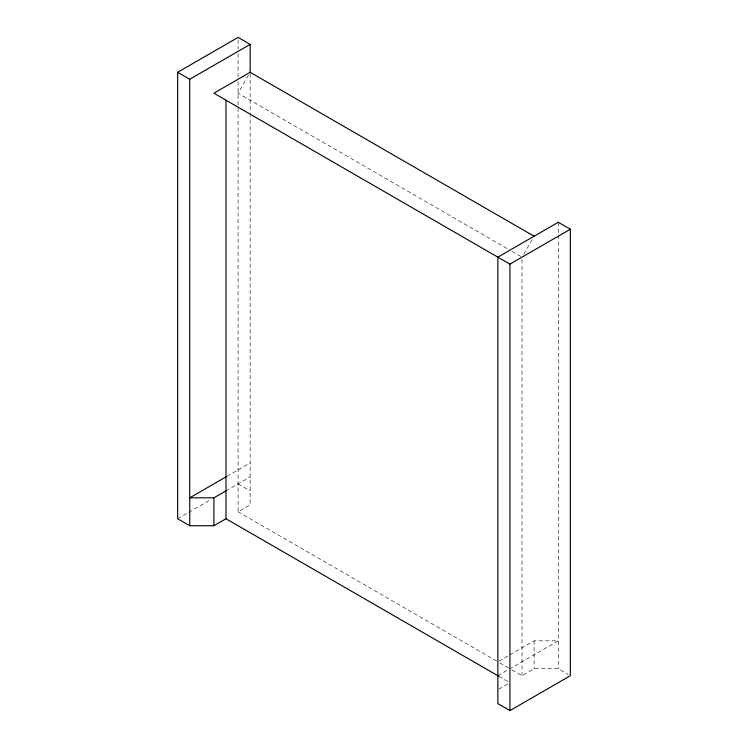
<?xml version="1.0" encoding="UTF-8"?>
<svg xmlns="http://www.w3.org/2000/svg" width="748" height="748" viewBox="0 0 748 748"><rect width="100%" height="100%" fill="white"/><g stroke="black" fill="none" stroke-linecap="round" stroke-linejoin="round"><path stroke-width="0.56" stroke-dasharray="3.74 2.81" d="M248.42 75.267L238.07 93.21L507.873 248.981M523.74 254.161L533.53 237.219M226.99 476.317L250.15 462.947M177.65 518.757L187.72 512.941M188.73 512.361L210.88 499.57M225.98 490.856L250.15 476.897M238.07 81.7L238.07 511.782L250.15 504.807L250.15 115.501M498.86 661.185L508.93 655.37M509.93 654.79L534.1 640.84L558.27 640.84L509.93 668.74M497.85 675.715L508.93 669.32M498.86 689.095L508.93 683.279M511.913 669.881L522.02 675.715L534.1 668.74L558.27 668.74L568.34 674.556M511.913 251.309L522.02 257.144M238.07 483.881L250.15 490.856M238.07 511.782L498.776 662.298M499.786 662.887L510.903 669.301M498.823 676.276L508.921 682.111M558.27 222.268L558.27 233.928M558.27 235.096L558.27 668.74M534.1 640.84L534.1 668.74M522.02 259.481L522.02 675.715M250.15 73.528L250.15 114.332M238.07 39.728L238.07 49.059M238.07 53.716L238.07 77.035"/><path stroke-width="1.12" d="M498.823 676.276L225.98 518.757L213.9 525.732L189.73 525.732L177.65 518.757L177.65 72.285L238.07 37.4L250.15 44.375L250.15 72.36M177.65 72.285L189.73 79.26L250.15 44.375M534.1 236.218L250.15 72.285L213.9 93.21L509.93 264.119L570.35 229.243L570.35 675.715L509.93 710.6L497.85 703.625L497.85 257.144L558.27 222.268L570.35 229.243M225.98 476.897L189.73 497.831L213.9 497.831L225.98 490.856M509.93 264.119L509.93 710.6M225.98 100.185L225.98 518.757M213.9 497.831L213.9 525.732M189.73 79.26L189.73 525.732"/></g></svg>
